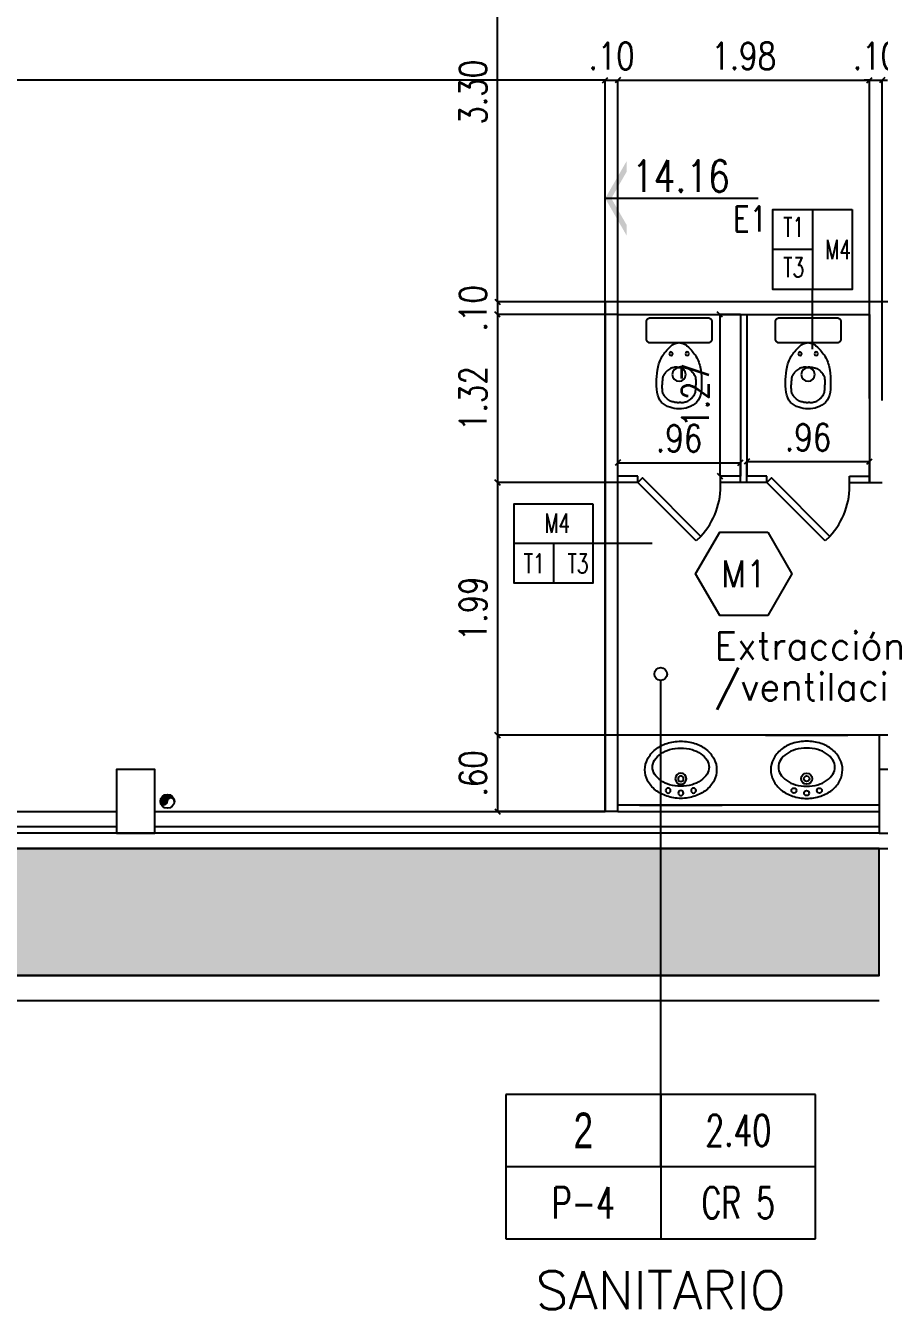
# Model space of a CAD drawing. Extents: x 3 to 114, y 126 to 173.
# Drawn here: x 41.13 to 47.85, y 127.44 to 137.54 of the extents above; entities that cross this region are included whole.
import ezdxf
from ezdxf.enums import TextEntityAlignment as Align

# ---------------------------------------------------------------- set-up
doc = ezdxf.new("R2010")
doc.units = 0
doc.header["$LTSCALE"] = 0.02
doc.header["$MEASUREMENT"] = 0
doc.header["$PDMODE"] = 35
doc.layers.get('0').update_dxf_attribs({"linetype": 'CONTINUOUS'})
doc.layers.get('Defpoints').update_dxf_attribs({"linetype": 'CONTINUOUS'})
for name, color, linetype in [('-DURLOCK', 3, 'CONTINUOUS'), ('-LOCAL-TXT', 3, 'CONTINUOUS'), ('10-1-COTA-ACUM-100', 2, 'CONTINUOUS'), ('10-CARP-INSE-SIMB', 2, 'CONTINUOUS'), ('10-COTA-PARC-100', 4, 'CONTINUOUS'), ('10-M-A-190', 3, 'CONTINUOUS'), ('10-SANITARIOS', 7, 'CONTINUOUS'), ('10-TERMINACION-LOCALES', 7, 'CONTINUOUS'), ('10-TERMINACION-MUROS', 2, 'CONTINUOUS'), ('AGUA', 140, 'CONTINUOUS'), ('COD-LOCALES', 2, 'CONTINUOUS'), ('columnas', 6, 'CONTINUOUS'), ('ladrillo', 30, 'CONTINUOUS'), ('TABIQUES-SANITARIO', 2, 'CONTINUOUS'), ('VISTA-1', 7, 'CONTINUOUS')]:
    doc.layers.add(name, color=color, linetype=linetype)
doc.styles.add('arial', font='ARIAL.TTF')
doc.styles.add('COTAS', font='ROMANS.shx', dxfattribs={"width": 0.8})
doc.styles.add('NICO', font='romans.shx', dxfattribs={"height": 0.2})
doc.styles.add('ROMANS', font='romans')
doc.dimstyles.new('COTA-S-S-2-50', dxfattribs={"dimscale": 0.5, "dimtxt": 0.25, "dimasz": 0.05, "dimexe": 0, "dimexo": 0, "dimgap": 0.1, "dimtad": 1, "dimzin": 4, "dimdsep": 46, "dimtxsty": 'COTAS', "dimblk": 'OBLIQUE', "dimblk1": 'NONE', "dimblk2": 'M2_COTA', "dimcen": 0.1, "dimclrd": 2, "dimclre": 2, "dimclrt": 2, "dimadec": 0, "dimazin": 0, "dimtfac": 1, "dimtix": 1, "dimtmove": 2, "dimatfit": 3, "dimldrblk": 'M2_COTA', "dimfxl": 0, "dimtolj": 1, "dimtzin": 0, "dimarcsym": 0})

# ---------------------------------------------------------------- blocks, each defined once
blk = doc.blocks.new('SAPLS506')
blk.add_line((-0.006, -0.198), (0.007, -0.198))
blk.add_lwpolyline([(-0.257, -0.03), (-0.257, -0.168, 0.414214), (-0.227, -0.198), (-0.006, -0.198), (-0.018, -0.2, 0.160975), (-0.064, -0.222, 0.055228), (-0.125, -0.292, 0.087544), (-0.165, -0.386, 0.077711), (-0.172, -0.588, 0.145572), (-0.137, -0.666, 0.193023), (0.001, -0.716, 61.25604), (0.001, -0.716, 0.193023), (0.138, -0.666, 0.145572), (0.173, -0.588, 0.077711), (0.166, -0.386, 0.087544), (0.126, -0.292, 0.055228), (0.066, -0.222, 0.161493), (0.02, -0.2), (0.007, -0.198), (0.227, -0.198, 0.414214), (0.257, -0.168), (0.257, -0.03, 0.414214), (0.227, 0), (-0.227, 0, 0.414214)], format="xyb", close=True)
at = {"color": 30}
for points in [[(-0.014, -0.388), (-0.032, -0.389, 0.028747), (-0.06, -0.397, 0.052421), (-0.075, -0.403, 0.050041), (-0.091, -0.415, 0.040538), (-0.108, -0.434, 0.036304), (-0.124, -0.456, 0.08346), (-0.128, -0.467, 0.024812), (-0.129, -0.478, 0.009631), (-0.131, -0.504, 0.014344), (-0.132, -0.513, 0.009208), (-0.131, -0.527)], [(0.016, -0.388), (0.033, -0.389, -0.028747), (0.062, -0.397, -0.052421), (0.076, -0.403, -0.050041), (0.093, -0.415, -0.040538), (0.11, -0.434, -0.036304), (0.125, -0.456, -0.08346), (0.129, -0.467, -0.024812), (0.131, -0.478, -0.009631), (0.133, -0.504, -0.014344), (0.133, -0.513, -0.009208), (0.133, -0.527)], [(-0.014, -0.667), (-0.032, -0.666, -0.028747), (-0.06, -0.658, -0.052421), (-0.075, -0.652, -0.050041), (-0.091, -0.64, -0.040538), (-0.108, -0.621, -0.036304), (-0.124, -0.599, -0.08346), (-0.128, -0.588, -0.024812), (-0.129, -0.577, -0.009631), (-0.131, -0.551, -0.014344), (-0.132, -0.542, -0.009208), (-0.131, -0.528)], [(0.016, -0.667), (0.033, -0.666, 0.028747), (0.062, -0.658, 0.052421), (0.076, -0.652, 0.050041), (0.093, -0.64, 0.040538), (0.11, -0.621, 0.036304), (0.125, -0.599, 0.08346), (0.129, -0.588, 0.024812), (0.131, -0.577, 0.009631), (0.133, -0.551, 0.014344), (0.133, -0.542, 0.009208), (0.133, -0.528)]]:
    blk.add_lwpolyline(points, format="xyb", dxfattribs=at)
for points in [[(-0.014, -0.388), (0.001, -0.388)], [(0.016, -0.388), (0.001, -0.388)], [(-0.014, -0.667), (0.001, -0.667)], [(0.016, -0.667), (0.001, -0.667)]]:
    blk.add_lwpolyline(points, dxfattribs=at)
for centre, radius in [((-0.063, -0.283), 0.0141), ((0.064, -0.283), 0.0141), ((0.001, -0.446), 0.0535)]:
    blk.add_circle(centre, radius, dxfattribs=at)
blk = doc.blocks.new('SAPLS502')
at = {"linetype": 'Continuous'}
for p, q in [((-0.324, 0), (0.324, 0)), ((0.324, -0.55), (-0.324, -0.55))]:
    blk.add_line(p, q, dxfattribs=at)
blk.add_lwpolyline([(0, -0.053, 0.079834), (-0.111, -0.071, 0.088711), (-0.2, -0.119, 0.105045), (-0.262, -0.195, 0.120471), (-0.282, -0.278, 0.120471), (-0.262, -0.362, 0.105045), (-0.2, -0.438, 0.088711), (-0.111, -0.486, 0.079834), (0, -0.503, 0.079834), (0.111, -0.486, 0.088711), (0.2, -0.438, 0.105045), (0.262, -0.362, 0.120471), (0.282, -0.278, 0.120471), (0.262, -0.195, 0.105045), (0.2, -0.119, 0.088711), (0.111, -0.071, 0.079834)], format="xyb", close=True)
at = {"color": 30}
blk.add_lwpolyline([(0, -0.149, 0.068182), (-0.088, -0.161, 0.080388), (-0.157, -0.193, 0.107075), (-0.207, -0.245, 0.138616), (-0.223, -0.299, 0.138616), (-0.207, -0.353, 0.107075), (-0.157, -0.405, 0.080388), (-0.088, -0.437, 0.068182), (0, -0.449, 0.068182), (0.088, -0.437, 0.080388), (0.157, -0.405, 0.107075), (0.207, -0.353, 0.138616), (0.222, -0.299, 0.138616), (0.207, -0.245, 0.107075), (0.157, -0.193, 0.080388), (0.088, -0.161, 0.068182)], format="xyb", close=True, dxfattribs=at)
for centre, radius in [((-0.1, -0.115), 0.0198), ((0, -0.095), 0.0198), ((0.1, -0.115), 0.0198), ((0, -0.208), 0.044), ((0, -0.208), 0.022)]:
    blk.add_circle(centre, radius, dxfattribs=at)
blk = doc.blocks.new('_OBLIQUE')
at = {"color": 0, "linetype": 'ByBlock'}
blk.add_line((-0.5, -0.5), (0.5, 0.5), dxfattribs=at)
blk = doc.blocks.new('*D8')
at = {"layer": '10-COTA-PARC-100', "color": 2, "lineweight": -2}
for p, q in [((45.695, 137.113), (45.652, 137.113)), ((45.695, 135.369), (45.695, 137.113)), ((45.695, 137.113), (45.795, 137.113)), ((45.795, 135.269), (45.795, 137.113)), ((45.795, 137.113), (45.837, 137.113))]:
    blk.add_line(p, q, dxfattribs=at)
at = {"layer": 'Defpoints', "color": 0}
for p in [(45.795, 137.113), (45.695, 135.369), (45.795, 135.269)]:
    blk.add_point(p, dxfattribs=at)
at = {"layer": '10-COTA-PARC-100', "color": 2, "lineweight": -2, "xscale": 0.0425, "yscale": 0.0425, "zscale": 0.0425}
blk.add_blockref('_OBLIQUE', (45.695, 137.113), dxfattribs=at)
at = {"layer": '10-COTA-PARC-100', "color": 2, "lineweight": -2, "xscale": 0.0425, "yscale": 0.0425, "zscale": 0.0425, "rotation": 180}
blk.add_blockref('_OBLIQUE', (45.795, 137.113), dxfattribs=at)
at = {"layer": '10-COTA-PARC-100', "color": 2, "insert": (45.745, 137.305), "char_height": 0.2125, "attachment_point": 5, "style": 'COTAS'}
blk.add_mtext('\\A1;.10', dxfattribs=at)
blk = doc.blocks.new('_None')
blk = doc.blocks.new('M2_COTA')
for p, q in [((-1, 0), (0, 0)), ((0, 1), (0, -1))]:
    blk.add_line(p, q)
at = {"const_width": 0.2}
blk.add_lwpolyline([(-1, -1), (1, 1)], dxfattribs=at)
blk = doc.blocks.new('*D9')
at = {"layer": '10-COTA-PARC-100', "color": 2, "lineweight": -2}
for p, q in [((45.795, 135.269), (45.795, 137.113)), ((45.795, 137.113), (47.775, 137.113)), ((47.775, 134.609), (47.775, 137.113))]:
    blk.add_line(p, q, dxfattribs=at)
at = {"layer": 'Defpoints', "color": 0}
for p in [(47.775, 137.113), (45.795, 135.269), (47.775, 134.609)]:
    blk.add_point(p, dxfattribs=at)
at = {"layer": '10-COTA-PARC-100', "color": 2, "lineweight": -2, "xscale": 0.0425, "yscale": 0.0425, "zscale": 0.0425, "rotation": 180}
blk.add_blockref('_OBLIQUE', (45.795, 137.113), dxfattribs=at)
at = {"layer": '10-COTA-PARC-100', "color": 2, "lineweight": -2, "xscale": 0.0425, "yscale": 0.0425, "zscale": 0.0425}
blk.add_blockref('_OBLIQUE', (47.775, 137.113), dxfattribs=at)
at = {"layer": '10-COTA-PARC-100', "color": 2, "insert": (46.785, 137.305), "char_height": 0.2125, "attachment_point": 5, "style": 'COTAS'}
blk.add_mtext('\\A1;1.98', dxfattribs=at)
blk = doc.blocks.new('*D10')
at = {"layer": '10-COTA-PARC-100', "color": 2, "lineweight": -2}
for p, q in [((47.775, 137.113), (47.732, 137.113)), ((47.775, 134.609), (47.775, 137.113)), ((47.775, 137.113), (47.875, 137.113)), ((47.875, 134.594), (47.875, 137.113)), ((47.875, 137.113), (47.917, 137.113))]:
    blk.add_line(p, q, dxfattribs=at)
at = {"layer": 'Defpoints', "color": 0}
for p in [(47.875, 137.113), (47.775, 134.609), (47.875, 134.594)]:
    blk.add_point(p, dxfattribs=at)
at = {"layer": '10-COTA-PARC-100', "color": 2, "lineweight": -2, "xscale": 0.0425, "yscale": 0.0425, "zscale": 0.0425}
blk.add_blockref('_OBLIQUE', (47.775, 137.113), dxfattribs=at)
at = {"layer": '10-COTA-PARC-100', "color": 2, "lineweight": -2, "xscale": 0.0425, "yscale": 0.0425, "zscale": 0.0425, "rotation": 180}
blk.add_blockref('_OBLIQUE', (47.875, 137.113), dxfattribs=at)
at = {"layer": '10-COTA-PARC-100', "color": 2, "insert": (47.825, 137.305), "char_height": 0.2125, "attachment_point": 5, "style": 'COTAS'}
blk.add_mtext('\\A1;.10', dxfattribs=at)
blk = doc.blocks.new('*D15')
at = {"layer": '10-COTA-PARC-100', "color": 2, "lineweight": -2}
for p, q in [((44.848, 135.369), (44.848, 135.411)), ((45.695, 135.369), (44.848, 135.369)), ((44.848, 135.369), (44.848, 135.269)), ((45.795, 135.269), (44.848, 135.269)), ((44.848, 135.269), (44.848, 135.226))]:
    blk.add_line(p, q, dxfattribs=at)
at = {"layer": 'Defpoints', "color": 0}
for p in [(45.695, 135.369), (44.848, 135.269), (45.795, 135.269)]:
    blk.add_point(p, dxfattribs=at)
at = {"layer": '10-COTA-PARC-100', "color": 2, "lineweight": -2, "xscale": 0.0425, "yscale": 0.0425, "zscale": 0.0425}
for p, rotation in [((44.848, 135.369), 270), ((44.848, 135.269), 90)]:
    blk.add_blockref('_OBLIQUE', p, dxfattribs=dict(at, rotation=rotation))
at = {"layer": '10-COTA-PARC-100', "color": 2, "insert": (44.656, 135.319), "char_height": 0.2125, "attachment_point": 5, "rotation": 90, "style": 'COTAS'}
blk.add_mtext('\\A1;.10', dxfattribs=at)
blk = doc.blocks.new('*D16')
at = {"layer": '10-COTA-PARC-100', "color": 2, "lineweight": -2}
for p, q in [((45.795, 135.269), (44.848, 135.269)), ((44.848, 135.269), (44.848, 133.949)), ((45.795, 133.949), (44.848, 133.949))]:
    blk.add_line(p, q, dxfattribs=at)
at = {"layer": 'Defpoints', "color": 0}
for p in [(45.795, 135.269), (44.848, 133.949), (45.795, 133.949)]:
    blk.add_point(p, dxfattribs=at)
at = {"layer": '10-COTA-PARC-100', "color": 2, "lineweight": -2, "xscale": 0.0425, "yscale": 0.0425, "zscale": 0.0425}
for p, rotation in [((44.848, 135.269), 90), ((44.848, 133.949), 270)]:
    blk.add_blockref('_OBLIQUE', p, dxfattribs=dict(at, rotation=rotation))
at = {"layer": '10-COTA-PARC-100', "color": 2, "insert": (44.656, 134.609), "char_height": 0.2125, "attachment_point": 5, "rotation": 90, "style": 'COTAS'}
blk.add_mtext('\\A1;1.32', dxfattribs=at)
blk = doc.blocks.new('*D17')
at = {"layer": '10-COTA-PARC-100', "color": 2, "lineweight": -2}
for p, q in [((45.795, 133.949), (44.848, 133.949)), ((44.848, 133.949), (44.848, 131.959)), ((45.795, 131.959), (44.848, 131.959))]:
    blk.add_line(p, q, dxfattribs=at)
at = {"layer": 'Defpoints', "color": 0}
for p in [(45.795, 133.949), (44.848, 131.959), (45.795, 131.959)]:
    blk.add_point(p, dxfattribs=at)
at = {"layer": '10-COTA-PARC-100', "color": 2, "lineweight": -2, "xscale": 0.0425, "yscale": 0.0425, "zscale": 0.0425}
for p, rotation in [((44.848, 133.949), 90), ((44.848, 131.959), 270)]:
    blk.add_blockref('_OBLIQUE', p, dxfattribs=dict(at, rotation=rotation))
at = {"layer": '10-COTA-PARC-100', "color": 2, "insert": (44.656, 132.954), "char_height": 0.2125, "attachment_point": 5, "rotation": 90, "style": 'COTAS'}
blk.add_mtext('\\A1;1.99', dxfattribs=at)
blk = doc.blocks.new('*D18')
at = {"layer": '10-COTA-PARC-100', "color": 2, "lineweight": -2}
for p, q in [((45.795, 131.959), (44.848, 131.959)), ((44.848, 131.959), (44.848, 131.359)), ((45.795, 131.359), (44.848, 131.359))]:
    blk.add_line(p, q, dxfattribs=at)
at = {"layer": 'Defpoints', "color": 0}
for p in [(45.795, 131.959), (44.848, 131.359), (45.795, 131.359)]:
    blk.add_point(p, dxfattribs=at)
at = {"layer": '10-COTA-PARC-100', "color": 2, "lineweight": -2, "xscale": 0.0425, "yscale": 0.0425, "zscale": 0.0425}
for p, rotation in [((44.848, 131.959), 90), ((44.848, 131.359), 270)]:
    blk.add_blockref('_OBLIQUE', p, dxfattribs=dict(at, rotation=rotation))
at = {"layer": '10-COTA-PARC-100', "color": 2, "insert": (44.656, 131.659), "char_height": 0.2125, "attachment_point": 5, "rotation": 90, "style": 'COTAS'}
blk.add_mtext('\\A1;.60', dxfattribs=at)
blk = doc.blocks.new('LOCAL-TERMIS')
at = {"layer": '10-TERMINACION-LOCALES'}
for p, q in [((0.6501, 0.3034), (-0.6501, 0.3034)), ((-0.6501, 0.3034), (-0.6501, -0.3034)), ((0, 0.3034), (0, -0.3034)), ((0.6501, -0.3034), (0.6501, 0.3034)), ((-0.6501, -0.3034), (0.6501, -0.3034))]:
    blk.add_line(p, q, dxfattribs=at)
blk.add_lwpolyline([(0.6501, 0), (-0.6501, 0)], dxfattribs=at)
at = {"layer": '10-TERMINACION-LOCALES', "style": 'COTAS', "width": 0.7}
for tag, p in [('H-CIE', (0.325, 0.1517)), ('PISO', (-0.325, -0.1517)), ('TERM', (0.325, -0.1517))]:
    blk.add_attdef(tag, text='', height=0.1317, dxfattribs=at).set_placement(p, align=Align.MIDDLE_CENTER)
at = {"layer": '10-TERMINACION-MUROS', "style": 'arial', "width": 0.7}
blk.add_attdef('NUM-LOCAL', text='', height=0.15, dxfattribs=at).set_placement((-0.325, 0.1517), align=Align.MIDDLE_CENTER)
blk = doc.blocks.new('*D76')
at = {"layer": '10-COTA-PARC-100', "color": 2, "lineweight": -2}
for p, q in [((47.25, 138.669), (44.848, 138.669)), ((44.848, 135.369), (44.848, 138.669)), ((45.695, 135.369), (44.848, 135.369))]:
    blk.add_line(p, q, dxfattribs=at)
at = {"layer": 'Defpoints', "color": 0}
for p in [(44.848, 138.669), (47.25, 138.669), (45.695, 135.369)]:
    blk.add_point(p, dxfattribs=at)
at = {"layer": '10-COTA-PARC-100', "color": 2, "lineweight": -2, "xscale": 0.0425, "yscale": 0.0425, "zscale": 0.0425}
for p, rotation in [((44.848, 138.669), 90), ((44.848, 135.369), 270)]:
    blk.add_blockref('_OBLIQUE', p, dxfattribs=dict(at, rotation=rotation))
at = {"layer": '10-COTA-PARC-100', "color": 2, "insert": (44.656, 137.019), "char_height": 0.2125, "attachment_point": 5, "rotation": 90, "style": 'COTAS'}
blk.add_mtext('\\A1;3.30', dxfattribs=at)
blk = doc.blocks.new('*D88')
at = {"layer": '10-COTA-PARC-100', "color": 2, "lineweight": -2}
for p, q in [((24.02, 136.289), (24.02, 137.113)), ((45.695, 137.113), (24.02, 137.113)), ((45.695, 135.369), (45.695, 137.113))]:
    blk.add_line(p, q, dxfattribs=at)
at = {"layer": 'Defpoints', "color": 0}
for p in [(24.02, 137.113), (24.02, 136.289), (45.695, 135.369)]:
    blk.add_point(p, dxfattribs=at)
at = {"layer": '10-COTA-PARC-100', "color": 2, "lineweight": -2, "xscale": 0.0425, "yscale": 0.0425, "zscale": 0.0425, "rotation": 180}
blk.add_blockref('_OBLIQUE', (24.02, 137.113), dxfattribs=at)
at = {"layer": '10-COTA-PARC-100', "color": 2, "lineweight": -2, "xscale": 0.0425, "yscale": 0.0425, "zscale": 0.0425}
blk.add_blockref('_OBLIQUE', (45.695, 137.113), dxfattribs=at)
at = {"layer": '10-COTA-PARC-100', "color": 2, "insert": (34.857, 137.305), "char_height": 0.2125, "attachment_point": 5, "style": 'COTAS'}
blk.add_mtext('\\A1;21.68', dxfattribs=at)
blk = doc.blocks.new('FLE-A-ID')
at = {"linetype": 'ByBlock'}
blk.add_line((1.204, 0), (0, 0), dxfattribs=at)
for points in [[(0.168, 0.292), (0.168, 0.208), (0, 0), (0.048, 0)], [(0.168, -0.292), (0.168, -0.208), (0, 0), (0.048, 0)]]:
    blk.add_solid(points)
at = {"style": 'COTAS', "width": 0.8}
blk.add_attdef('NUMEJE', (1.204, 0.262), '', height=0.2, rotation=180, dxfattribs=at)
blk.add_attdef('ACUTA', text='', height=0.25, rotation=180, dxfattribs=at).set_placement((0.333, -0.05), align=Align.RIGHT)
blk = doc.blocks.new('TERM2')
at = {"layer": '10-TERMINACION-MUROS'}
for p, q in [((-0.765, 0), (-0.3072, 0)), ((-0.3072, 0), (0.3072, 0)), ((0, 0), (0, -0.3052))]:
    blk.add_line(p, q, dxfattribs=at)
blk.add_lwpolyline([(-0.3072, 0.3052), (0.3072, 0.3052), (0.3072, -0.3052), (-0.3072, -0.3052)], close=True, dxfattribs=at)
at = {"layer": '10-TERMINACION-MUROS', "style": 'COTAS', "width": 0.7}
for tag, p in [('MURO-TIPO', (-0.0009, 0.157)), ('N', (-0.1509, -0.1556)), ('N', (0.1583, -0.1556))]:
    blk.add_attdef(tag, text='', height=0.15, dxfattribs=at).set_placement(p, align=Align.MIDDLE_CENTER)
blk = doc.blocks.new('TERM1')
at = {"layer": '10-TERMINACION-MUROS'}
for p, q in [((0, 0.765), (0, 0.3072)), ((0, -0.3072), (0, 0.3072)), ((0, 0), (0.3052, 0))]:
    blk.add_line(p, q, dxfattribs=at)
blk.add_lwpolyline([(-0.3052, -0.3072), (-0.3052, 0.3072), (0.3052, 0.3072), (0.3052, -0.3072)], close=True, dxfattribs=at)
at = {"layer": '10-TERMINACION-MUROS', "style": 'COTAS', "width": 0.7}
for tag, p in [('N', (0.1556, 0.1583)), ('MURO-TIPO', (-0.157, -0.0009)), ('N', (0.1556, -0.1509))]:
    blk.add_attdef(tag, text='', height=0.15, dxfattribs=at).set_placement(p, align=Align.MIDDLE_CENTER)
blk = doc.blocks.new('CARP-SI0')
blk.add_lwpolyline([(-0.224, 0.388), (-0.449, 0), (-0.224, -0.388), (0.224, -0.388), (0.449, 0), (0.224, 0.388)], close=True)
at = {"style": 'ROMANS', "width": 0.9}
blk.add_attdef('CARP', text='', height=0.25, dxfattribs=at).set_placement((0, 0), align=Align.MIDDLE)
at = {"style": 'ROMANS', "flags": 1}
for tag, p in [('MURO', (0.042, -0.598)), ('L-VANO', (-0.005, -0.936)), ('A-VANO', (0.005, -1.349))]:
    blk.add_attdef(tag, text='', height=0.25, dxfattribs=at).set_placement(p, align=Align.MIDDLE)
blk = doc.blocks.new('*D152')
at = {"layer": '10-COTA-PARC-100', "color": 2, "lineweight": -2}
for p, q in [((46.76, 135.269), (46.596, 135.269)), ((46.596, 135.269), (46.596, 133.999)), ((46.76, 133.999), (46.596, 133.999))]:
    blk.add_line(p, q, dxfattribs=at)
at = {"layer": 'Defpoints', "color": 0}
for p in [(46.76, 135.269), (46.596, 133.999), (46.76, 133.999)]:
    blk.add_point(p, dxfattribs=at)
at = {"layer": '10-COTA-PARC-100', "color": 2, "lineweight": -2, "xscale": 0.0425, "yscale": 0.0425, "zscale": 0.0425}
for p, rotation in [((46.596, 135.269), 90), ((46.596, 133.999), 270)]:
    blk.add_blockref('_OBLIQUE', p, dxfattribs=dict(at, rotation=rotation))
at = {"layer": '10-COTA-PARC-100', "color": 2, "insert": (46.404, 134.634), "char_height": 0.2125, "attachment_point": 5, "rotation": 90, "style": 'COTAS'}
blk.add_mtext('\\A1;1.27', dxfattribs=at)
blk = doc.blocks.new('*D154')
at = {"layer": '10-COTA-PARC-100', "color": 2, "lineweight": -2}
for p, q in [((45.795, 133.901), (45.795, 134.104)), ((45.795, 134.104), (46.76, 134.104)), ((46.76, 133.951), (46.76, 134.104))]:
    blk.add_line(p, q, dxfattribs=at)
at = {"layer": 'Defpoints', "color": 0}
for p in [(46.76, 134.104), (46.76, 133.951), (45.795, 133.901)]:
    blk.add_point(p, dxfattribs=at)
at = {"layer": '10-COTA-PARC-100', "color": 2, "lineweight": -2, "xscale": 0.0425, "yscale": 0.0425, "zscale": 0.0425, "rotation": 180}
blk.add_blockref('_OBLIQUE', (45.795, 134.104), dxfattribs=at)
at = {"layer": '10-COTA-PARC-100', "color": 2, "lineweight": -2, "xscale": 0.0425, "yscale": 0.0425, "zscale": 0.0425}
blk.add_blockref('_OBLIQUE', (46.76, 134.104), dxfattribs=at)
at = {"layer": '10-COTA-PARC-100', "color": 2, "insert": (46.277, 134.295), "char_height": 0.2125, "attachment_point": 5, "style": 'COTAS'}
blk.add_mtext('\\A1;.96', dxfattribs=at)
blk = doc.blocks.new('*D155')
at = {"layer": '10-COTA-PARC-100', "color": 2, "lineweight": -2}
for p, q in [((46.81, 133.951), (46.81, 134.113)), ((46.81, 134.113), (47.775, 134.113)), ((47.775, 133.951), (47.775, 134.113))]:
    blk.add_line(p, q, dxfattribs=at)
at = {"layer": 'Defpoints', "color": 0}
for p in [(47.775, 134.113), (46.81, 133.951), (47.775, 133.951)]:
    blk.add_point(p, dxfattribs=at)
at = {"layer": '10-COTA-PARC-100', "color": 2, "lineweight": -2, "xscale": 0.0425, "yscale": 0.0425, "zscale": 0.0425, "rotation": 180}
blk.add_blockref('_OBLIQUE', (46.81, 134.113), dxfattribs=at)
at = {"layer": '10-COTA-PARC-100', "color": 2, "lineweight": -2, "xscale": 0.0425, "yscale": 0.0425, "zscale": 0.0425}
blk.add_blockref('_OBLIQUE', (47.775, 134.113), dxfattribs=at)
at = {"layer": '10-COTA-PARC-100', "color": 2, "insert": (47.292, 134.304), "char_height": 0.2125, "attachment_point": 5, "style": 'COTAS'}
blk.add_mtext('\\A1;.96', dxfattribs=at)

msp = doc.modelspace()

# ---------------------------------------------------------------- hatches: boundary and pattern name
at = {"layer": 'AGUA'}
h = msp.add_hatch(color=256, dxfattribs=at)
h.paths.add_polyline_path([(21, 130.069), (47.85, 130.069), (47.85, 131.069), (21, 131.069)])
edge = h.paths.add_edge_path(flags=16)
edge.add_line((47.85, 130.069), (21, 130.069))
at = {"layer": 'VISTA-1'}
msp.add_hatch(color=2, dxfattribs=at).paths.add_polyline_path([(42.195, 131.439, 1), (42.25, 131.439, -1), (42.305, 131.439, 1)])

# ---------------------------------------------------------------- linework, layer by layer
at = {"layer": '-DURLOCK', "color": 2}
msp.add_line((47.85, 131.409), (45.795, 131.409), dxfattribs=at)
at = {"layer": '10-1-COTA-ACUM-100'}
msp.add_line((45.695, 135.369), (45.695, 136.184), dxfattribs=at)
at = {"layer": '10-M-A-190'}
for p, q in [((47.775, 133.949), (47.875, 133.949)), ((47.95, 131.959), (47.85, 131.959))]:
    msp.add_line(p, q, dxfattribs=at)
at = {"layer": '10-SANITARIOS'}
msp.add_line((47.85, 131.959), (45.795, 131.959), dxfattribs=at)
at = {"layer": 'AGUA'}
msp.add_lwpolyline([(21, 130.069), (47.85, 130.069), (47.85, 131.069), (21, 131.069)], close=True, dxfattribs=at)
at = {"layer": 'columnas'}
for points in [[(41.85, 131.189), (42.15, 131.189), (42.15, 131.689), (41.85, 131.689)], [(47.85, 131.189), (48.15, 131.189), (48.15, 131.689), (47.85, 131.689)]]:
    msp.add_lwpolyline(points, close=True, dxfattribs=at)
at = {"layer": 'ladrillo', "color": 3}
for p, q in [((45.695, 135.369), (45.695, 131.359)), ((45.695, 131.359), (45.695, 135.369)), ((47.955, 135.369), (45.695, 135.369)), ((45.795, 131.359), (45.795, 135.269)), ((45.795, 135.269), (47.775, 135.269)), ((47.775, 135.269), (47.775, 133.949)), ((47.85, 131.959), (47.85, 131.689)), ((42.15, 131.359), (45.695, 131.359)), ((45.795, 131.359), (47.85, 131.359)), ((39.75, 131.069), (52.055, 131.069))]:
    msp.add_line(p, q, dxfattribs=at)
at = {"layer": 'ladrillo', "color": 2}
msp.add_line((47.85, 131.189), (39.9, 131.189), dxfattribs=at)
at = {"layer": 'ladrillo', "color": 3}
msp.add_lwpolyline([(39.75, 131.359), (41.85, 131.359)], dxfattribs=at)
at = {"layer": 'ladrillo', "color": 2}
for points in [[(41.85, 131.239), (39.9, 131.239)], [(47.85, 131.239), (42.15, 131.239)]]:
    msp.add_lwpolyline(points, dxfattribs=at)
at = {"layer": 'TABIQUES-SANITARIO', "color": 2}
for p, q in [((45.952, 133.949), (45.952, 133.999)), ((46.602, 133.949), (46.602, 133.999)), ((46.967, 133.949), (46.967, 133.999)), ((47.617, 133.949), (47.617, 133.999))]:
    msp.add_line(p, q, dxfattribs=at)
for points in [[(46.76, 135.269), (46.76, 133.999)], [(46.81, 135.269), (46.81, 133.999)], [(45.952, 133.999), (45.795, 133.999)], [(45.952, 133.949), (45.795, 133.949)], [(46.76, 133.999), (46.602, 133.999)], [(46.967, 133.949), (46.602, 133.949)], [(46.967, 133.999), (46.81, 133.999)], [(47.617, 133.999), (47.775, 133.999)], [(47.617, 133.949), (47.775, 133.949)]]:
    msp.add_lwpolyline(points, dxfattribs=at)
for points in [[(46.412, 133.489), (45.952, 133.949), (45.988, 133.984), (46.447, 133.524)], [(47.427, 133.489), (46.967, 133.949), (47.003, 133.984), (47.462, 133.524)]]:
    msp.add_lwpolyline(points, close=True, dxfattribs=at)
at = {"layer": 'TABIQUES-SANITARIO', "color": 8}
for centre in [(46.013, 133.924), (47.028, 133.924)]:
    msp.add_arc(centre, 0.59, 317.4278, 2.4278, dxfattribs=at)
at = {"layer": 'VISTA-1'}
for p, q in [((46.132, 128.564), (46.132, 132.391, 0)), ((47.85, 130.069), (47.85, 131.069)), ((47.85, 130.069), (21, 130.069))]:
    msp.add_line(p, q, dxfattribs=at)
msp.add_lwpolyline([(47.85, 129.869), (20.8, 129.869), (20.8, 131.739)], dxfattribs=at)
msp.add_circle((46.132, 132.441, 0), 0.05, dxfattribs=at)
at = {"layer": 'VISTA-1', "color": 2}
msp.add_circle((42.25, 131.439), 0.055, dxfattribs=at)
for centre, start, end in [((42.222, 131.439), 180, 0), ((42.277, 131.439), 0, 180)]:
    msp.add_arc(centre, 0.0275, start, end, dxfattribs=at)

# ---------------------------------------------------------------- block references
at = {"layer": '10-1-COTA-ACUM-100'}
ref = msp.add_blockref('FLE-A-ID', (45.695, 136.184), dxfattribs=dict(at, xscale=-1, rotation=179.9999999995571))
ref.add_attrib('ACUTA', '14.16', dxfattribs={"layer": '0', "height": 0.25, "rotation": 360, "style": 'COTAS', "width": 0.8}).set_placement((46.676, 136.234), align=Align.RIGHT)
ref.add_attrib('NUMEJE', 'E1', (46.701, 135.922), dxfattribs={"layer": '0', "height": 0.2, "rotation": 360, "style": 'COTAS', "width": 0.8})
at = {"layer": '10-CARP-INSE-SIMB'}
ref = msp.add_blockref('CARP-SI0', (46.785, 133.23), dxfattribs=dict(at, xscale=-0.84375, yscale=0.84375, zscale=0.84375))
ref.add_attrib('CARP', 'M1', dxfattribs={"layer": '0', "height": 0.2109, "style": 'ROMANS', "width": 0.9}).set_placement((46.785, 133.23), align=Align.MIDDLE)
at = {"layer": '10-SANITARIOS', "xscale": -1}
for p in [(46.277, 135.244), (47.292, 135.244)]:
    msp.add_blockref('SAPLS506', p, dxfattribs=at)
at = {"layer": '10-SANITARIOS', "xscale": -1, "rotation": 180}
msp.add_blockref('SAPLS502', (46.29, 131.409), dxfattribs=at)
at = {"layer": '10-SANITARIOS', "rotation": 180}
msp.add_blockref('SAPLS502', (47.28, 131.409), dxfattribs=at)
at = {"layer": '10-TERMINACION-MUROS'}
ref = msp.add_blockref('TERM1', (47.327, 135.781), dxfattribs=dict(at, xscale=1.022904064848831, yscale=1.022904064849001, zscale=1.022904064848949, rotation=180))
ref.add_attrib('MURO-TIPO', 'M4', dxfattribs={"height": 0.1534, "style": 'COTAS', "width": 0.7}).set_placement((47.528, 135.781), align=Align.MIDDLE_CENTER)
ref.add_attrib('N', 'T1', dxfattribs={"height": 0.1534, "style": 'COTAS', "width": 0.7}).set_placement((47.178, 135.957), align=Align.MIDDLE_CENTER)
ref.add_attrib('N', 'T3', dxfattribs={"height": 0.1534, "style": 'COTAS', "width": 0.7}).set_placement((47.178, 135.641), align=Align.MIDDLE_CENTER)
ref = msp.add_blockref('TERM2', (45.287, 133.468), dxfattribs=dict(at, xscale=-1.016078538978036, yscale=1.016078538978036, zscale=1.016078538977975))
ref.add_attrib('MURO-TIPO', 'M4', dxfattribs={"height": 0.1524, "style": 'COTAS', "width": 0.7}).set_placement((45.318, 133.627), align=Align.MIDDLE_CENTER)
ref.add_attrib('N', 'T3', dxfattribs={"height": 0.1524, "style": 'COTAS', "width": 0.7}).set_placement((45.481, 133.31), align=Align.MIDDLE_CENTER)
ref.add_attrib('N', 'T1', dxfattribs={"height": 0.1524, "style": 'COTAS', "width": 0.7}).set_placement((45.136, 133.31), align=Align.MIDDLE_CENTER)
at = {"layer": 'COD-LOCALES', "extrusion": (2.05199e-08, 1.00772e-07, 1)}
ref = msp.add_blockref('LOCAL-TERMIS', (46.132, 128.564, 0), dxfattribs=dict(at, xscale=1.875, yscale=1.874999999999995, zscale=1.875000000000001))
ref.add_attrib('NUM-LOCAL', '2', dxfattribs={"layer": '10-TERMINACION-MUROS', "extrusion": (2.05199e-08, 1.00772e-07, 1), "height": 0.281, "style": 'arial', "width": 0.7}).set_placement((45.523, 128.849, 0), align=Align.MIDDLE_CENTER)
ref.add_attrib('H-CIE', '2.40', dxfattribs={"layer": '10-TERMINACION-LOCALES', "extrusion": (2.05199e-08, 1.00772e-07, 1), "height": 0.2469, "style": 'COTAS', "width": 0.7}).set_placement((46.742, 128.849, 0), align=Align.MIDDLE_CENTER)
ref.add_attrib('PISO', 'P-4', dxfattribs={"layer": '10-TERMINACION-LOCALES', "extrusion": (2.05199e-08, 1.00772e-07, 1), "height": 0.2469, "style": 'COTAS', "width": 0.7}).set_placement((45.523, 128.28, 0), align=Align.MIDDLE_CENTER)
ref.add_attrib('TERM', 'CR 5', dxfattribs={"layer": '10-TERMINACION-LOCALES', "extrusion": (2.05199e-08, 1.00772e-07, 1), "height": 0.2469, "style": 'COTAS', "width": 0.7}).set_placement((46.742, 128.28, 0), align=Align.MIDDLE_CENTER)

# ---------------------------------------------------------------- texts
at = {"layer": '-LOCAL-TXT', "color": 7, "extrusion": (-2.05199e-08, 1.00772e-07, 1), "style": 'NICO'}
for s, p in [('Extracción', (46.555, 132.663, 0)), ('/ventilación', (46.555, 132.34, 0))]:
    msp.add_text(s, height=0.216, rotation=360, dxfattribs=at).set_placement(p, align=Align.MIDDLE_LEFT)
at = {"layer": '-LOCAL-TXT', "extrusion": (2.05199e-08, 1.00772e-07, 1), "style": 'NICO'}
msp.add_text('SANITARIO', height=0.3, dxfattribs=at).set_placement((46.132, 127.592, 0), align=Align.MIDDLE_CENTER)

# ---------------------------------------------------------------- dimensions: what is measured, and where the dimension line sits
at = {"layer": '10-COTA-PARC-100'}
for base, p1, p2, picture, middle in [((44.848, 138.669), (45.695, 135.369), (47.25, 138.669), '*D76', (44.656, 137.019)), ((44.848, 135.269), (45.695, 135.369), (45.795, 135.269), '*D15', (44.656, 135.319)), ((44.848, 133.949), (45.795, 135.269), (45.795, 133.949), '*D16', (44.656, 134.609)), ((46.596, 133.999), (46.76, 135.269), (46.76, 133.999), '*D152', (46.404, 134.634)), ((44.848, 131.959), (45.795, 133.949), (45.795, 131.959), '*D17', (44.656, 132.954)), ((44.848, 131.359), (45.795, 131.959), (45.795, 131.359), '*D18', (44.656, 131.659))]:
    dim = msp.add_linear_dim(base=base, p1=p1, p2=p2, angle=90, dimstyle='COTA-S-S-2-50', override={"dimscale": 0.85}, dxfattribs=at)
    dim.commit()
    dim.dimension.update_dxf_attribs({"geometry": picture, "text_midpoint": middle})
for base, p1, p2, picture, middle in [((24.019999999, 137.113474658), (45.694999999, 135.368707978), (24.019999999, 136.288707978), '*D88', (34.857499999, 137.304724658)), ((45.795, 137.113), (45.695, 135.369), (45.795, 135.269), '*D8', (45.745, 137.305)), ((47.775, 137.113), (45.795, 135.269), (47.775, 134.609), '*D9', (46.785, 137.305)), ((47.875, 137.113), (47.775, 134.609), (47.875, 134.594), '*D10', (47.825, 137.305)), ((46.759999999, 134.103913979), (45.794999999, 133.901318942), (46.759999999, 133.951318942), '*D154', (46.277499999, 134.295163979)), ((47.774999999, 134.112643442), (46.809999999, 133.951318942), (47.774999999, 133.951318942), '*D155', (47.292499999, 134.303893442))]:
    dim = msp.add_linear_dim(base=base, p1=p1, p2=p2, dimstyle='COTA-S-S-2-50', override={"dimscale": 0.85}, dxfattribs=at)
    dim.commit()
    dim.dimension.update_dxf_attribs({"geometry": picture, "text_midpoint": middle})

doc.saveas('drawing.dxf')
